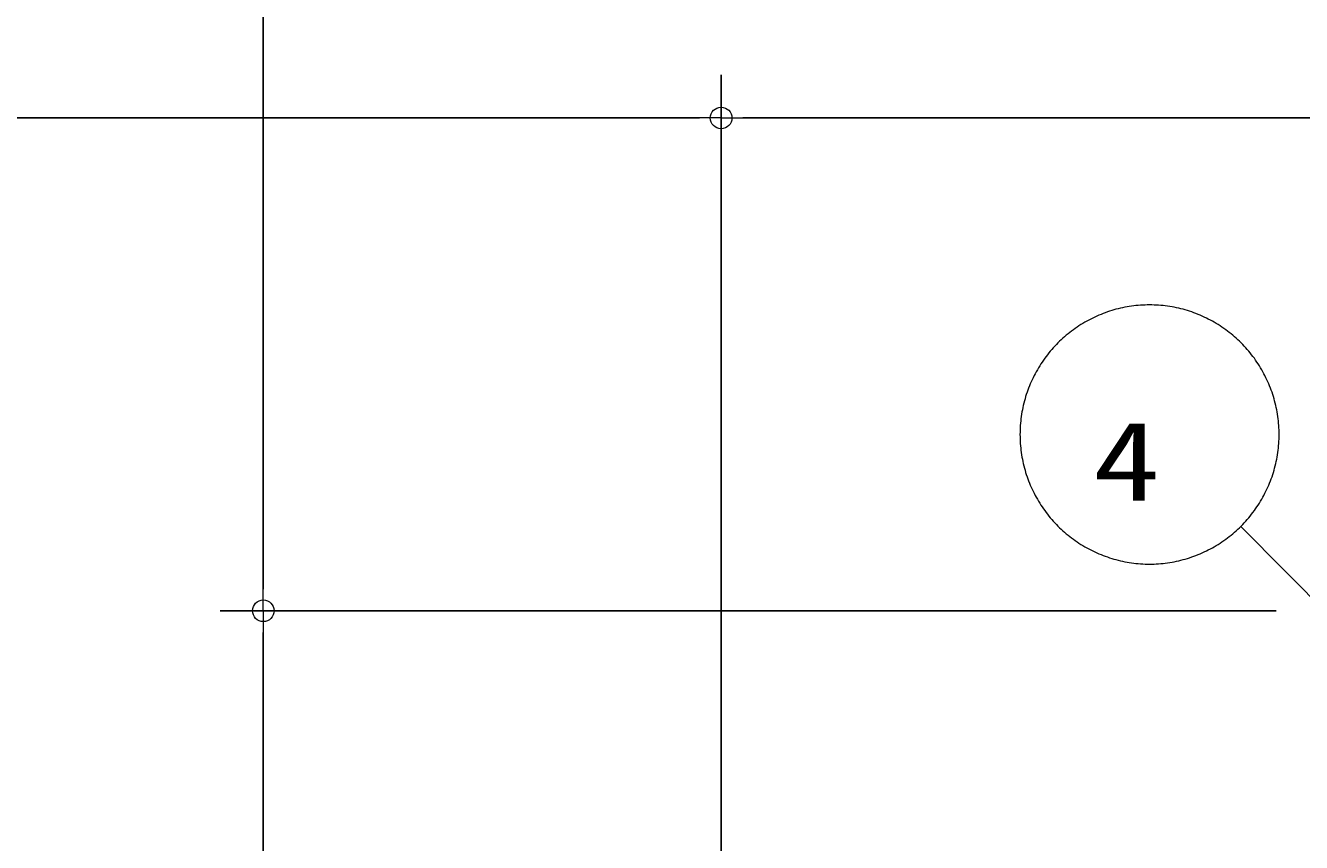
# Model space of a CAD drawing. Units: millimetres on the paper. Extents: x 6 to 426, y -5 to 292.
# Drawn here: x 91.57 to 117.91, y 204.8 to 221.65 of the extents above; entities that cross this region are included whole.
import ezdxf
from ezdxf.enums import TextEntityAlignment as Align

# ---------------------------------------------------------------- set-up
doc = ezdxf.new("R2010")
doc.units = ezdxf.units.MM
for name, color, linetype, lineweight in [('0_2', 7, 'Continuous', 13), ('2D_DIMENSION', 2, 'Continuous', 25), ('AM_5', 7, 'Continuous', 13)]:
    doc.layers.add(name, color=color, linetype=linetype, lineweight=lineweight)
doc.styles.add('ＭＳ ゴシック', font='')
doc.styles.get('ＭＳ ゴシック').set_extended_font_data('MS Gothic')

msp = doc.modelspace()

# ---------------------------------------------------------------- linework, layer by layer
at = {"layer": '0_2'}
for p, q in [((105.928, 219.747), (105.482, 219.747)), ((105.928, 219.747), (106.373, 219.747)), ((96.477, 209.577), (96.477, 210.023)), ((96.477, 209.577), (96.477, 209.131))]:
    msp.add_line(p, q, dxfattribs=at)
for centre in [(105.928, 219.747), (105.928, 219.747), (96.477, 209.577), (96.477, 209.577)]:
    msp.add_circle(centre, 0.223, dxfattribs=at)
at = {"layer": '2D_DIMENSION'}
for p, q in [((96.477, 210.023), (96.477, 241.219)), ((105.928, 198.645), (105.928, 220.638)), ((105.928, 198.645), (105.928, 220.638)), ((105.482, 219.747), (70.72, 219.747)), ((106.373, 219.747), (148, 219.747)), ((117.386, 209.577), (95.586, 209.577)), ((117.386, 209.577), (95.586, 209.577)), ((96.477, 209.131), (96.477, 187.83))]:
    msp.add_line(p, q, dxfattribs=at)
at = {"layer": 'AM_5'}
for p, q in [((113.857, 215.727), (113.813, 215.711)), ((113.901, 215.743), (113.857, 215.727)), ((113.945, 215.758), (113.901, 215.743)), ((113.99, 215.772), (113.945, 215.758)), ((114.034, 215.785), (113.99, 215.772)), ((114.079, 215.798), (114.034, 215.785)), ((114.125, 215.809), (114.079, 215.798)), ((114.17, 215.82), (114.125, 215.809)), ((114.215, 215.83), (114.17, 215.82)), ((114.261, 215.84), (114.215, 215.83)), ((114.307, 215.848), (114.261, 215.84)), ((114.353, 215.856), (114.307, 215.848)), ((114.399, 215.863), (114.353, 215.856)), ((114.446, 215.869), (114.399, 215.863)), ((114.492, 215.874), (114.446, 215.869)), ((114.538, 215.879), (114.492, 215.874)), ((114.585, 215.882), (114.538, 215.879)), ((114.631, 215.885), (114.585, 215.882)), ((114.678, 215.887), (114.631, 215.885)), ((114.725, 215.888), (114.678, 215.887)), ((114.771, 215.889), (114.725, 215.888)), ((114.818, 215.888), (114.771, 215.889)), ((114.865, 215.887), (114.818, 215.888)), ((114.911, 215.885), (114.865, 215.887)), ((114.958, 215.882), (114.911, 215.885)), ((115.004, 215.879), (114.958, 215.882)), ((115.051, 215.874), (115.004, 215.879)), ((115.097, 215.869), (115.051, 215.874)), ((115.144, 215.863), (115.097, 215.869)), ((115.19, 215.856), (115.144, 215.863)), ((115.236, 215.848), (115.19, 215.856)), ((115.282, 215.84), (115.236, 215.848)), ((115.327, 215.83), (115.282, 215.84)), ((115.373, 215.82), (115.327, 215.83)), ((115.418, 215.809), (115.373, 215.82)), ((115.463, 215.798), (115.418, 215.809)), ((115.508, 215.785), (115.463, 215.798)), ((115.553, 215.772), (115.508, 215.785)), ((115.598, 215.758), (115.553, 215.772)), ((115.642, 215.743), (115.598, 215.758)), ((115.686, 215.727), (115.642, 215.743)), ((115.73, 215.711), (115.686, 215.727)), ((113.315, 215.457), (113.276, 215.432)), ((113.354, 215.482), (113.315, 215.457)), ((113.394, 215.507), (113.354, 215.482)), ((113.434, 215.531), (113.394, 215.507)), ((113.475, 215.553), (113.434, 215.531)), ((113.516, 215.576), (113.475, 215.553)), ((113.557, 215.597), (113.516, 215.576)), ((113.599, 215.618), (113.557, 215.597)), ((113.641, 215.638), (113.599, 215.618)), ((113.684, 215.658), (113.641, 215.638)), ((113.727, 215.676), (113.684, 215.658)), ((113.77, 215.694), (113.727, 215.676)), ((113.813, 215.711), (113.77, 215.694)), ((115.773, 215.694), (115.73, 215.711)), ((115.816, 215.676), (115.773, 215.694)), ((115.859, 215.658), (115.816, 215.676)), ((115.901, 215.638), (115.859, 215.658)), ((115.944, 215.618), (115.901, 215.638)), ((115.985, 215.597), (115.944, 215.618)), ((116.027, 215.576), (115.985, 215.597)), ((116.068, 215.553), (116.027, 215.576)), ((116.108, 215.531), (116.068, 215.553)), ((116.149, 215.507), (116.108, 215.531)), ((116.188, 215.482), (116.149, 215.507)), ((116.228, 215.457), (116.188, 215.482)), ((116.267, 215.432), (116.228, 215.457)), ((112.982, 215.202), (112.948, 215.17)), ((113.017, 215.233), (112.982, 215.202)), ((113.053, 215.263), (113.017, 215.233)), ((113.089, 215.293), (113.053, 215.263)), ((113.125, 215.322), (113.089, 215.293)), ((113.162, 215.35), (113.125, 215.322)), ((113.2, 215.378), (113.162, 215.35)), ((113.238, 215.405), (113.2, 215.378)), ((113.276, 215.432), (113.238, 215.405)), ((116.305, 215.405), (116.267, 215.432)), ((116.343, 215.378), (116.305, 215.405)), ((116.381, 215.35), (116.343, 215.378)), ((116.418, 215.322), (116.381, 215.35)), ((116.454, 215.293), (116.418, 215.322)), ((116.49, 215.263), (116.454, 215.293)), ((116.526, 215.233), (116.49, 215.263)), ((116.561, 215.202), (116.526, 215.233)), ((116.595, 215.17), (116.561, 215.202)), ((112.723, 214.934), (112.693, 214.898)), ((112.753, 214.969), (112.723, 214.934)), ((112.784, 215.004), (112.753, 214.969)), ((112.816, 215.038), (112.784, 215.004)), ((112.848, 215.072), (112.816, 215.038)), ((112.881, 215.106), (112.848, 215.072)), ((112.914, 215.138), (112.881, 215.106)), ((112.948, 215.17), (112.914, 215.138)), ((116.629, 215.138), (116.595, 215.17)), ((116.662, 215.106), (116.629, 215.138)), ((116.695, 215.072), (116.662, 215.106)), ((116.727, 215.038), (116.695, 215.072)), ((116.759, 215.004), (116.727, 215.038)), ((116.789, 214.969), (116.759, 215.004)), ((116.82, 214.934), (116.789, 214.969)), ((116.849, 214.898), (116.82, 214.934)), ((112.529, 214.671), (112.504, 214.632)), ((112.555, 214.71), (112.529, 214.671)), ((112.581, 214.749), (112.555, 214.71)), ((112.608, 214.787), (112.581, 214.749)), ((112.636, 214.824), (112.608, 214.787)), ((112.664, 214.861), (112.636, 214.824)), ((112.693, 214.898), (112.664, 214.861)), ((116.879, 214.861), (116.849, 214.898)), ((116.907, 214.824), (116.879, 214.861)), ((116.935, 214.787), (116.907, 214.824)), ((116.962, 214.749), (116.935, 214.787)), ((116.988, 214.71), (116.962, 214.749)), ((117.014, 214.671), (116.988, 214.71)), ((117.039, 214.632), (117.014, 214.671)), ((112.389, 214.429), (112.368, 214.387)), ((112.41, 214.47), (112.389, 214.429)), ((112.433, 214.511), (112.41, 214.47)), ((112.456, 214.552), (112.433, 214.511)), ((112.479, 214.592), (112.456, 214.552)), ((112.504, 214.632), (112.479, 214.592)), ((117.063, 214.592), (117.039, 214.632)), ((117.087, 214.552), (117.063, 214.592)), ((117.11, 214.511), (117.087, 214.552)), ((117.132, 214.47), (117.11, 214.511)), ((117.154, 214.429), (117.132, 214.47)), ((117.175, 214.387), (117.154, 214.429)), ((112.275, 214.173), (112.259, 214.129)), ((112.292, 214.216), (112.275, 214.173)), ((112.31, 214.26), (112.292, 214.216)), ((112.329, 214.302), (112.31, 214.26)), ((112.348, 214.345), (112.329, 214.302)), ((112.368, 214.387), (112.348, 214.345)), ((117.195, 214.345), (117.175, 214.387)), ((117.214, 214.302), (117.195, 214.345)), ((117.233, 214.26), (117.214, 214.302)), ((117.251, 214.216), (117.233, 214.26)), ((117.268, 214.173), (117.251, 214.216)), ((117.284, 214.129), (117.268, 214.173)), ((112.189, 213.907), (112.177, 213.862)), ((112.201, 213.952), (112.189, 213.907)), ((112.214, 213.997), (112.201, 213.952)), ((112.228, 214.041), (112.214, 213.997)), ((112.243, 214.085), (112.228, 214.041)), ((112.259, 214.129), (112.243, 214.085)), ((117.3, 214.085), (117.284, 214.129)), ((117.314, 214.041), (117.3, 214.085)), ((117.329, 213.997), (117.314, 214.041)), ((117.342, 213.952), (117.329, 213.997)), ((117.354, 213.907), (117.342, 213.952)), ((117.366, 213.862), (117.354, 213.907)), ((112.13, 213.633), (112.123, 213.587)), ((112.138, 213.679), (112.13, 213.633)), ((112.147, 213.725), (112.138, 213.679)), ((112.156, 213.771), (112.147, 213.725)), ((112.166, 213.816), (112.156, 213.771)), ((112.177, 213.862), (112.166, 213.816)), ((117.377, 213.816), (117.366, 213.862)), ((117.387, 213.771), (117.377, 213.816)), ((117.396, 213.725), (117.387, 213.771)), ((117.405, 213.679), (117.396, 213.725)), ((117.412, 213.633), (117.405, 213.679)), ((117.419, 213.587), (117.412, 213.633)), ((112.101, 213.355), (112.099, 213.308)), ((112.104, 213.401), (112.101, 213.355)), ((112.108, 213.448), (112.104, 213.401)), ((112.112, 213.494), (112.108, 213.448)), ((112.117, 213.541), (112.112, 213.494)), ((112.123, 213.587), (112.117, 213.541)), ((117.425, 213.541), (117.419, 213.587)), ((117.431, 213.494), (117.425, 213.541)), ((117.435, 213.448), (117.431, 213.494)), ((117.439, 213.401), (117.435, 213.448)), ((117.442, 213.355), (117.439, 213.401)), ((117.444, 213.308), (117.442, 213.355)), ((112.098, 213.261), (112.097, 213.215)), ((112.097, 213.215), (112.098, 213.168)), ((112.099, 213.308), (112.098, 213.261)), ((112.098, 213.168), (112.099, 213.121)), ((112.099, 213.121), (112.101, 213.075)), ((117.442, 213.075), (117.444, 213.121)), ((117.445, 213.261), (117.444, 213.308)), ((117.444, 213.121), (117.445, 213.168)), ((117.445, 213.215), (117.445, 213.261)), ((117.445, 213.168), (117.445, 213.215)), ((112.101, 213.075), (112.104, 213.028)), ((112.104, 213.028), (112.108, 212.982)), ((112.108, 212.982), (112.112, 212.935)), ((112.112, 212.935), (112.117, 212.889)), ((112.117, 212.889), (112.123, 212.843)), ((112.123, 212.843), (112.13, 212.797)), ((117.412, 212.797), (117.419, 212.843)), ((117.419, 212.843), (117.425, 212.889)), ((117.425, 212.889), (117.431, 212.935)), ((117.431, 212.935), (117.435, 212.982)), ((117.435, 212.982), (117.439, 213.028)), ((117.439, 213.028), (117.442, 213.075)), ((112.13, 212.797), (112.138, 212.75)), ((112.138, 212.75), (112.147, 212.705)), ((112.147, 212.705), (112.156, 212.659)), ((112.156, 212.659), (112.166, 212.613)), ((112.166, 212.613), (112.177, 212.568)), ((112.177, 212.568), (112.189, 212.523)), ((117.354, 212.523), (117.366, 212.568)), ((117.366, 212.568), (117.377, 212.613)), ((117.377, 212.613), (117.387, 212.659)), ((117.387, 212.659), (117.396, 212.705)), ((117.396, 212.705), (117.405, 212.75)), ((117.405, 212.75), (117.412, 212.797)), ((112.189, 212.523), (112.201, 212.478)), ((112.201, 212.478), (112.214, 212.433)), ((112.214, 212.433), (112.228, 212.389)), ((112.228, 212.389), (112.243, 212.344)), ((112.243, 212.344), (112.259, 212.3)), ((112.259, 212.3), (112.275, 212.257)), ((117.268, 212.257), (117.284, 212.3)), ((117.284, 212.3), (117.3, 212.344)), ((117.3, 212.344), (117.314, 212.389)), ((117.314, 212.389), (117.329, 212.433)), ((117.329, 212.433), (117.342, 212.478)), ((117.342, 212.478), (117.354, 212.523)), ((112.275, 212.257), (112.292, 212.213)), ((112.292, 212.213), (112.31, 212.17)), ((112.31, 212.17), (112.329, 212.127)), ((112.329, 212.127), (112.348, 212.085)), ((112.348, 212.085), (112.368, 212.043)), ((112.368, 212.043), (112.389, 212.001)), ((117.154, 212.001), (117.175, 212.043)), ((117.175, 212.043), (117.195, 212.085)), ((117.195, 212.085), (117.214, 212.127)), ((117.214, 212.127), (117.233, 212.17)), ((117.233, 212.17), (117.251, 212.213)), ((117.251, 212.213), (117.268, 212.257)), ((112.389, 212.001), (112.41, 211.959)), ((112.41, 211.959), (112.433, 211.918)), ((112.433, 211.918), (112.456, 211.878)), ((112.456, 211.878), (112.479, 211.838)), ((112.479, 211.838), (112.504, 211.798)), ((112.504, 211.798), (112.529, 211.758)), ((117.014, 211.758), (117.039, 211.798)), ((117.039, 211.798), (117.063, 211.838)), ((117.063, 211.838), (117.087, 211.878)), ((117.087, 211.878), (117.11, 211.918)), ((117.11, 211.918), (117.132, 211.959)), ((117.132, 211.959), (117.154, 212.001)), ((112.529, 211.758), (112.555, 211.72)), ((112.555, 211.72), (112.581, 211.681)), ((112.581, 211.681), (112.608, 211.643)), ((112.608, 211.643), (112.636, 211.606)), ((112.636, 211.606), (112.664, 211.569)), ((112.664, 211.569), (112.693, 211.532)), ((112.693, 211.532), (112.723, 211.496)), ((116.82, 211.496), (116.849, 211.532)), ((116.849, 211.532), (116.879, 211.569)), ((116.879, 211.569), (116.907, 211.606)), ((116.907, 211.606), (116.935, 211.643)), ((116.935, 211.643), (116.962, 211.681)), ((116.962, 211.681), (116.988, 211.72)), ((116.988, 211.72), (117.014, 211.758)), ((112.723, 211.496), (112.753, 211.461)), ((112.753, 211.461), (112.784, 211.426)), ((112.784, 211.426), (112.816, 211.391)), ((112.816, 211.391), (112.848, 211.357)), ((112.848, 211.357), (112.881, 211.324)), ((112.881, 211.324), (112.914, 211.291)), ((112.914, 211.291), (112.948, 211.259)), ((112.948, 211.259), (112.982, 211.228)), ((116.561, 211.228), (116.595, 211.259)), ((116.595, 211.259), (116.629, 211.291)), ((116.629, 211.291), (116.662, 211.324)), ((116.655, 211.317), (118.541, 209.417)), ((116.662, 211.324), (116.695, 211.357)), ((116.695, 211.357), (116.727, 211.391)), ((116.727, 211.391), (116.759, 211.426)), ((116.759, 211.426), (116.789, 211.461)), ((116.789, 211.461), (116.82, 211.496)), ((112.982, 211.228), (113.017, 211.197)), ((113.017, 211.197), (113.053, 211.166)), ((113.053, 211.166), (113.089, 211.137)), ((113.089, 211.137), (113.125, 211.108)), ((113.125, 211.108), (113.162, 211.079)), ((113.162, 211.079), (113.2, 211.052)), ((113.2, 211.052), (113.238, 211.024)), ((113.238, 211.024), (113.276, 210.998)), ((113.276, 210.998), (113.315, 210.972)), ((116.228, 210.972), (116.267, 210.998)), ((116.267, 210.998), (116.305, 211.024)), ((116.305, 211.024), (116.343, 211.052)), ((116.343, 211.052), (116.381, 211.079)), ((116.381, 211.079), (116.418, 211.108)), ((116.418, 211.108), (116.454, 211.137)), ((116.454, 211.137), (116.49, 211.166)), ((116.49, 211.166), (116.526, 211.197)), ((116.526, 211.197), (116.561, 211.228)), ((113.315, 210.972), (113.354, 210.947)), ((113.354, 210.947), (113.394, 210.923)), ((113.394, 210.923), (113.434, 210.899)), ((113.434, 210.899), (113.475, 210.876)), ((113.475, 210.876), (113.516, 210.854)), ((113.516, 210.854), (113.557, 210.832)), ((113.557, 210.832), (113.599, 210.811)), ((113.599, 210.811), (113.641, 210.791)), ((113.641, 210.791), (113.684, 210.772)), ((113.684, 210.772), (113.727, 210.753)), ((113.727, 210.753), (113.77, 210.736)), ((113.77, 210.736), (113.813, 210.718)), ((113.813, 210.718), (113.857, 210.702)), ((115.686, 210.702), (115.73, 210.718)), ((115.73, 210.718), (115.773, 210.736)), ((115.773, 210.736), (115.816, 210.753)), ((115.816, 210.753), (115.859, 210.772)), ((115.859, 210.772), (115.901, 210.791)), ((115.901, 210.791), (115.944, 210.811)), ((115.944, 210.811), (115.985, 210.832)), ((115.985, 210.832), (116.027, 210.854)), ((116.027, 210.854), (116.068, 210.876)), ((116.068, 210.876), (116.108, 210.899)), ((116.108, 210.899), (116.149, 210.923)), ((116.149, 210.923), (116.188, 210.947)), ((116.188, 210.947), (116.228, 210.972)), ((113.857, 210.702), (113.901, 210.687)), ((113.901, 210.687), (113.945, 210.672)), ((113.945, 210.672), (113.99, 210.658)), ((113.99, 210.658), (114.034, 210.644)), ((114.034, 210.644), (114.079, 210.632)), ((114.079, 210.632), (114.125, 210.62)), ((114.125, 210.62), (114.17, 210.609)), ((114.17, 210.609), (114.215, 210.599)), ((114.215, 210.599), (114.261, 210.59)), ((114.261, 210.59), (114.307, 210.581)), ((114.307, 210.581), (114.353, 210.574)), ((114.353, 210.574), (114.399, 210.567)), ((114.399, 210.567), (114.446, 210.561)), ((114.446, 210.561), (114.492, 210.555)), ((114.492, 210.555), (114.538, 210.551)), ((114.538, 210.551), (114.585, 210.547)), ((114.585, 210.547), (114.631, 210.545)), ((114.631, 210.545), (114.678, 210.542)), ((114.678, 210.542), (114.725, 210.541)), ((114.725, 210.541), (114.771, 210.541)), ((114.771, 210.541), (114.818, 210.541)), ((114.818, 210.541), (114.865, 210.542)), ((114.865, 210.542), (114.911, 210.545)), ((114.911, 210.545), (114.958, 210.547)), ((114.958, 210.547), (115.004, 210.551)), ((115.004, 210.551), (115.051, 210.555)), ((115.051, 210.555), (115.097, 210.561)), ((115.097, 210.561), (115.144, 210.567)), ((115.144, 210.567), (115.19, 210.574)), ((115.19, 210.574), (115.236, 210.581)), ((115.236, 210.581), (115.282, 210.59)), ((115.282, 210.59), (115.327, 210.599)), ((115.327, 210.599), (115.373, 210.609)), ((115.373, 210.609), (115.418, 210.62)), ((115.418, 210.62), (115.463, 210.632)), ((115.463, 210.632), (115.508, 210.644)), ((115.508, 210.644), (115.553, 210.658)), ((115.553, 210.658), (115.598, 210.672)), ((115.598, 210.672), (115.642, 210.687)), ((115.642, 210.687), (115.686, 210.702))]:
    msp.add_line(p, q, dxfattribs=at)

# ---------------------------------------------------------------- texts
at = {"layer": 'AM_5', "color": 20, "style": 'ＭＳ ゴシック', "width": 1.25}
msp.add_text('4', height=1.634, dxfattribs=at).set_placement((113.604, 211.358), align=Align.BOTTOM_LEFT)

doc.saveas('drawing.dxf')
